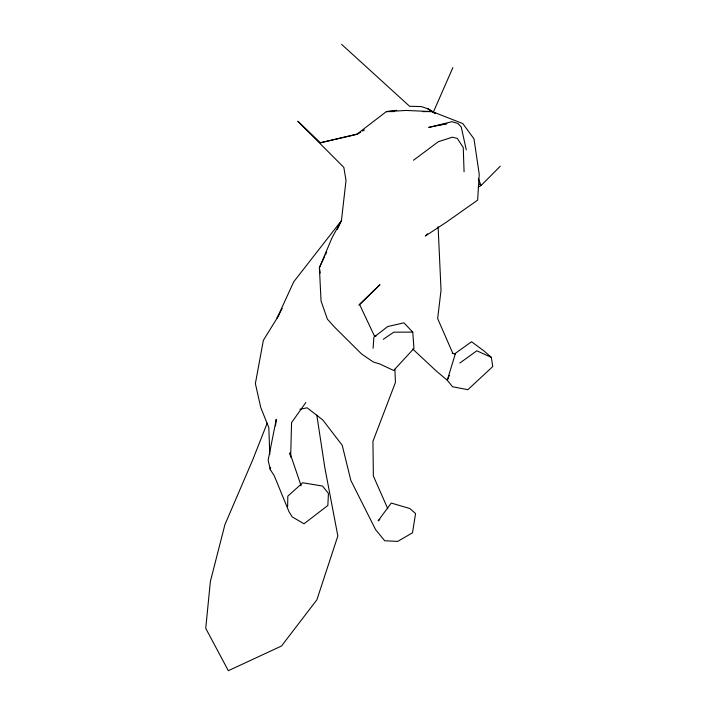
<?xml version="1.0" encoding="UTF-8"?>
<svg xmlns="http://www.w3.org/2000/svg" width="706" height="706" viewBox="0 0 706 706"><rect width="100%" height="100%" fill="white"/><g stroke="black" fill="none" stroke-linecap="round" stroke-linejoin="round"><path stroke-width="1.06" d="M287.624 506.714L287.827 496.142L302.733 482.754L322.554 486.063L328.44 493.432L327.84 505.487L304.021 523.781L292.213 516.889L288.992 511.691L274.255 475.738L270.345 469.667L268.139 460.268L276.267 419.338L275.499 425.903M290.643 457.223L291.569 422.612L305.839 402.499M373.112 348.287L373.853 337.221L387.7 326.56L403.938 322.827L412.745 332.102L413.963 348.482L393.63 370.474L379.837 363.987L373.253 361.966L361.578 353.971L334.238 326.79L327.39 319.156L321.045 300.968L319.394 267.68L332.129 237.551L341.43 220.634L346.019 180.498L343.831 167.41L297.826 121.238L320.4 142.762L355.471 134.722M270.601 467.478L270.345 469.667L270.266 467.504M267.221 423.079L252.66 460.012L224.923 524.62L210.362 581.523L205.737 628.34L228.329 670.7L281.491 646.025L316.879 599.826L337.847 535.986L324.742 467.151L316.809 415.163M449.316 375.389L447.286 380.252L452.528 386.747L467.866 389.677L492.753 366.564L491.341 357.368L484.104 351.041L471.564 341.73L455.467 353.282L447.286 380.252L436.537 371.241L412.701 349.011M452.881 67.599L433.352 112.13L427.968 108.856L421.456 106.58L409.568 106.262L341.625 44.372M324.451 256.896L319.394 267.68L320.197 273.037M325.369 254.937L326.746 251.998M337.3 229.459L341.43 220.634L293.714 281.818L277.123 318.053L263.356 340.336L255.378 383.57L260.77 407.556L268.81 427.598L269.789 454.567M282.206 308.354L277.123 318.053L279.302 314.294M500.263 166.219L481.042 185.563L478.2 187.178M427.598 233.81L425.374 236.016L446.413 222.152L477.653 200.133L479.224 174.214L473.982 138.835L462.792 123.576L432.248 111.601L406.171 110.445L386.35 111.592L356.539 134.475M358.807 305.124L379.934 284.695L359.636 304.577L374.312 335.765L376.016 336.18M379.837 519.519L378.125 520.843L391.248 503.06L409.895 508.549L415.578 513.562L412.489 532.818L397.681 541.414L384.708 540.752L375.583 529.632L350.847 480.442L342.216 445.257L322.783 419.946L307.154 407.803L299.909 409.251M413.513 160.236L438.294 141.729L452.246 137.211L457.259 138.376L463.251 147.51L464.063 171.832M459.8 363.069L476.824 350.803L491.341 357.368M383.252 339.321L393.754 332.182L412.745 332.102M360.704 132.207L357.933 133.884L320.4 142.762M362.549 131.087L364.393 129.966M440.509 124.927L446.924 123.629L428.727 127.424L451.937 121.697L457.956 123.506L461.239 127.009L466.278 149.84M396.71 110.339L386.35 111.592L394.001 111.592M422.417 111.601L432.248 111.601L435.055 113.287M452.299 353.203L455.255 354.041M435.364 113.339L427.968 108.856L435.081 113.454M479.462 184.098L481.042 185.563L478.315 178.556M387.788 508.752L373.359 475.985L372.945 441.338L395.431 382.458L394.901 369.309M452.996 353.724L437.658 318.6L441.029 290.219L438.117 226.758M301.135 485.834L289.91 452.837L289.981 455.008"/></g></svg>
